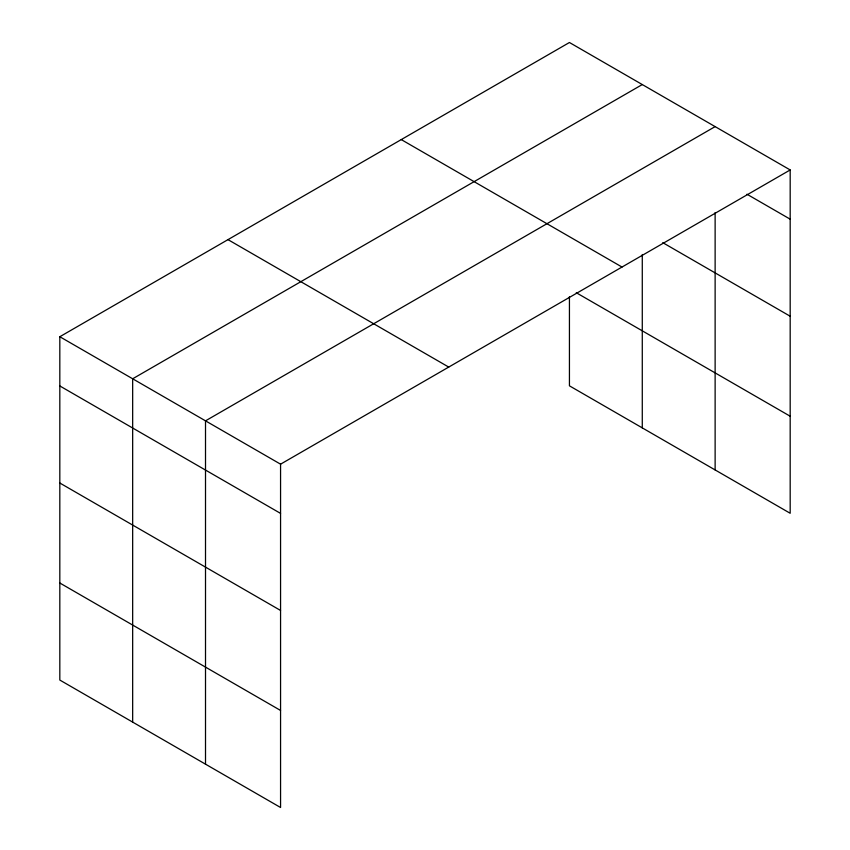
<?xml version="1.0" encoding="UTF-8"?>
<svg xmlns="http://www.w3.org/2000/svg" width="850" height="850" viewBox="0 0 850 850"><rect width="100%" height="100%" fill="white"/><g stroke="black" fill="none" stroke-linecap="round" stroke-linejoin="round"><path stroke-width="1.27" d="M715.126 212.564L715.126 469.944M569.436 296.639L569.436 385.826L790.181 513.273L790.181 169.947L569.436 42.5L59.819 336.728L59.819 680.053L280.564 807.5L280.564 464.174L59.819 336.728M642.281 84.554L132.664 378.781L132.664 722.107M715.126 126.618L205.509 420.846L205.509 764.171M280.564 464.174L790.181 169.947M746.969 194.225L790.181 219.173M662.777 242.664L790.181 316.232M401.264 139.591L622.009 267.038M576.268 292.719L790.181 416.224M227.991 239.636L448.736 367.083M59.819 385.953L280.564 513.4M59.819 483.013L280.564 610.459M59.819 583.004L280.564 710.451M642.281 254.522L642.281 427.879"/></g></svg>
